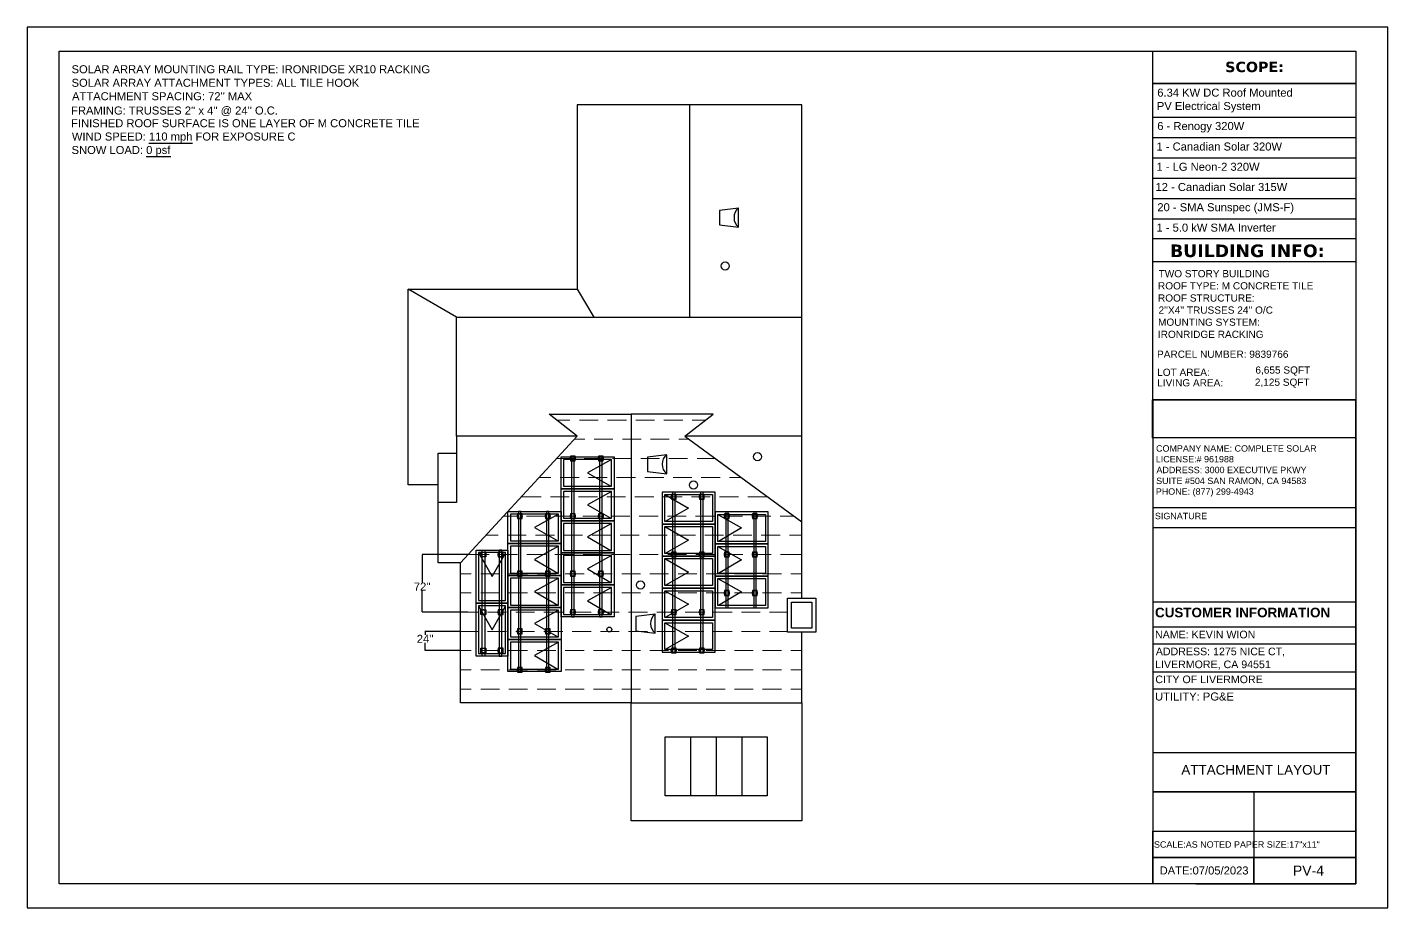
# Model space of a CAD drawing. Header units: inches. Extents: x 347 to 7477, y 1065 to 7514.
# Drawn here: x 412 to 2112, y 4805 to 5905 of the extents above; entities that cross this region are included whole.
import ezdxf

# ---------------------------------------------------------------- set-up
doc = ezdxf.new("R2010")
doc.units = ezdxf.units.IN
doc.header["$MEASUREMENT"] = 0
doc.layers.add('PDF5_0', color=7, linetype='Continuous', true_color=0x636466)
doc.layers.add('PDF5_PDF_Geometry', color=7, linetype='Continuous')
doc.layers.add('PDF5_Text', color=7, linetype='Continuous')
doc.styles.add('PDF Arial', font='arial.ttf')
doc.styles.add('PDF Arial Bold', font='arialbd.ttf')
doc.styles.add('PDF Verdana Bold', font='verdanab.ttf')
picture_1 = doc.add_image_def('image4.png', size_in_pixel=(45, 240))

msp = doc.modelspace()

# ---------------------------------------------------------------- linework, layer by layer
at = {"layer": 'PDF5_0', "color": 7, "lineweight": 25}
for points in [[(412.1, 5904.9), (412.1, 4804.9), (2111.9, 4804.9), (2111.9, 5904.9)], [(2072, 5834.4), (1818.5, 5834.4)], [(2072, 5834.4), (2072, 5640.4), (1818.5, 5640.4), (1818.5, 5834.4)], [(1300.9, 5655), (1300.9, 5679), (1276.8, 5676.1), (1276.8, 5657.9)], [(1818.5, 5392), (1818.5, 5439.6), (2072, 5439.6), (2072, 5392)], [(1211.1, 5347), (1211.1, 5370.9), (1187.1, 5368), (1187.1, 5349.9)], [(1361.8, 5191.6), (1397.2, 5191.6), (1397.2, 5149.2), (1361.8, 5149.2)], [(1366.8, 5186.6), (1392.2, 5186.6), (1392.2, 5154.2), (1366.8, 5154.2)], [(1196.6, 5147.9), (1196.6, 5171.9), (1172.6, 5168.9), (1172.6, 5150.8)], [(1208.9, 5018.4), (1336.5, 5018.4), (1336.5, 4944.7), (1208.9, 4944.7)]]:
    msp.add_lwpolyline(points, close=True, dxfattribs=at)
for points in [[(1818.5, 5439.6), (1818.5, 5874.9)], [(1818.5, 5792.4), (2072, 5792.4)], [(1818.5, 5767.1), (2072, 5767.1)], [(564.1, 5760.2), (618.5, 5760.2)], [(560.5, 5743.3), (591.3, 5743.3)], [(1818.5, 5741.7), (2072, 5741.7)], [(1818.5, 5716.4), (2072, 5716.4)], [(1818.5, 5691.1), (2072, 5691.1)], [(1818.5, 5665.7), (2072, 5665.7)], [(1818.5, 5612.1), (2072, 5612.1)], [(1818.6, 5305.1), (2072, 5305.1)], [(1818.6, 5280.1), (2072, 5280.1)], [(962.6, 5246.2), (905.4, 5246.2)], [(905.6, 5245.7), (905.6, 5211.2)], [(905.6, 5174.7), (905.6, 5201)], [(962.6, 5174.2), (905.4, 5174.2)], [(953.2, 5150.2), (908.9, 5150.2)], [(909.1, 5149.7), (909.1, 5146)], [(909.1, 5126.7), (909.1, 5135.8)], [(953.2, 5126.2), (908.9, 5126.2)], [(1240.9, 5018.4), (1240.9, 4944.7)], [(1272.8, 5018.4), (1272.8, 4944.7)], [(1304.7, 5018.4), (1304.7, 4944.7)]]:
    msp.add_lwpolyline(points, dxfattribs=at)
at = {"layer": 'PDF5_0', "color": 7, "lineweight": 30}
for points in [[(948.6, 5393.9), (948.6, 5542.5), (1379.7, 5542.5), (1379.7, 5807.8), (1099, 5807.8), (1099, 5577.8)], [(1239.3, 5807.8), (1239.3, 5542.5)], [(925.3, 5333.4), (888, 5333.4), (888, 5577.8), (1099, 5577.8), (1120.1, 5542.5)], [(948.6, 5542.5), (888, 5577.8)], [(1379.7, 5191.6), (1379.7, 5542.5)], [(1379.7, 5061.1), (1379.7, 4913.7), (1166.5, 4913.7), (1166.5, 5061.1), (953.2, 5061.1), (953.2, 5236), (1099.3, 5393.9), (1064, 5421.4), (1166.5, 5421.4)], [(1379.7, 5393.9), (1233.7, 5393.9), (1268.9, 5421.4), (1166.5, 5421.4), (1166.5, 5061.1), (1379.7, 5061.1), (1379.7, 5149.2)], [(1099.3, 5393.9), (948.6, 5393.9), (948.6, 5311.3), (925.3, 5311.3)], [(1233.7, 5393.9), (1379.7, 5286.9)], [(953.2, 5236), (925.3, 5236), (925.3, 5372.7), (948.6, 5372.7)]]:
    msp.add_lwpolyline(points, dxfattribs=at)
at = {"layer": 'PDF5_0', "lineweight": 20}
for points in [[(1090.1, 5414.2), (1073.3, 5414.2)], [(1125.4, 5414.2), (1101.9, 5414.2)], [(1160.6, 5414.2), (1137.2, 5414.2)], [(1195.8, 5414.2), (1172.4, 5414.2)], [(1231.1, 5414.2), (1207.5, 5414.2)], [(1259.7, 5414.2), (1242.8, 5414.2)], [(1108.6, 5390.2), (1095.8, 5390.2)], [(1143.8, 5390.2), (1120.4, 5390.2)], [(1179, 5390.2), (1155.6, 5390.2)], [(1214.3, 5390.2), (1190.8, 5390.2)], [(1238.8, 5390.2), (1226.1, 5390.2)], [(1096.3, 5366.2), (1073.7, 5366.2)], [(1131.5, 5366.2), (1108, 5366.2)], [(1166.8, 5366.2), (1143.2, 5366.2)], [(1202, 5366.2), (1178.5, 5366.2)], [(1237.1, 5366.2), (1213.7, 5366.2)], [(1271.6, 5366.2), (1249, 5366.2)], [(1066.3, 5342.2), (1051.4, 5342.2)], [(1101.6, 5342.2), (1078, 5342.2)], [(1136.8, 5342.2), (1113.3, 5342.2)], [(1172, 5342.2), (1148.5, 5342.2)], [(1207.3, 5342.2), (1183.7, 5342.2)], [(1242.5, 5342.2), (1219, 5342.2)], [(1277.7, 5342.2), (1254.2, 5342.2)], [(1304.4, 5342.2), (1289.5, 5342.2)], [(1054, 5318.2), (1029.3, 5318.2)], [(1089.2, 5318.2), (1065.8, 5318.2)], [(1124.4, 5318.2), (1101, 5318.2)], [(1159.7, 5318.2), (1136.2, 5318.2)], [(1194.9, 5318.2), (1171.4, 5318.2)], [(1230.2, 5318.2), (1206.6, 5318.2)], [(1265.4, 5318.2), (1241.9, 5318.2)], [(1300.6, 5318.2), (1277.1, 5318.2)], [(1337.1, 5318.2), (1312.3, 5318.2)], [(1024.1, 5294.2), (1007.1, 5294.2)], [(1059.3, 5294.2), (1035.8, 5294.2)], [(1094.6, 5294.2), (1071, 5294.2)], [(1129.8, 5294.2), (1106.3, 5294.2)], [(1164.9, 5294.2), (1141.5, 5294.2)], [(1200.2, 5294.2), (1176.8, 5294.2)], [(1235.4, 5294.2), (1212, 5294.2)], [(1270.7, 5294.2), (1247.2, 5294.2)], [(1305.9, 5294.2), (1282.5, 5294.2)], [(1341.1, 5294.2), (1317.7, 5294.2)], [(1369.9, 5294.2), (1352.9, 5294.2)], [(1000.3, 5270.2), (984.9, 5270.2)], [(1035.5, 5270.2), (1012, 5270.2)], [(1070.8, 5270.2), (1047.2, 5270.2)], [(1106, 5270.2), (1082.5, 5270.2)], [(1141.2, 5270.2), (1117.7, 5270.2)], [(1176.5, 5270.2), (1153, 5270.2)], [(1211.7, 5270.2), (1188.2, 5270.2)], [(1247, 5270.2), (1223.4, 5270.2)], [(1282.1, 5270.2), (1258.7, 5270.2)], [(1317.3, 5270.2), (1293.9, 5270.2)], [(1352.6, 5270.2), (1329.1, 5270.2)], [(1379.7, 5270.2), (1364.4, 5270.2)], [(989.2, 5246.2), (962.7, 5246.2)], [(1024.5, 5246.2), (1000.9, 5246.2)], [(1059.7, 5246.2), (1036.2, 5246.2)], [(1094.9, 5246.2), (1071.4, 5246.2)], [(1130.2, 5246.2), (1106.6, 5246.2)], [(1165.4, 5246.2), (1141.9, 5246.2)], [(1200.5, 5246.2), (1177.1, 5246.2)], [(1235.8, 5246.2), (1212.4, 5246.2)], [(1271, 5246.2), (1247.6, 5246.2)], [(1306.3, 5246.2), (1282.8, 5246.2)], [(1341.5, 5246.2), (1318.1, 5246.2)], [(1379.7, 5246.2), (1353.3, 5246.2)], [(966.9, 5222.2), (953.2, 5222.2)], [(1002, 5222.2), (978.6, 5222.2)], [(1037.3, 5222.2), (1013.8, 5222.2)], [(1072.5, 5222.2), (1049.1, 5222.2)], [(1107.7, 5222.2), (1084.3, 5222.2)], [(1143, 5222.2), (1119.5, 5222.2)], [(1178.2, 5222.2), (1154.8, 5222.2)], [(1213.4, 5222.2), (1190, 5222.2)], [(1248.7, 5222.2), (1225.2, 5222.2)], [(1283.9, 5222.2), (1260.4, 5222.2)], [(1319.2, 5222.2), (1295.6, 5222.2)], [(1354.4, 5222.2), (1330.9, 5222.2)], [(1379.7, 5222.2), (1366.1, 5222.2)], [(966.9, 5198.2), (953.2, 5198.2)], [(1002, 5198.2), (978.6, 5198.2)], [(1037.3, 5198.2), (1013.8, 5198.2)], [(1072.5, 5198.2), (1049.1, 5198.2)], [(1107.7, 5198.2), (1084.3, 5198.2)], [(1143, 5198.2), (1119.5, 5198.2)], [(1178.2, 5198.2), (1154.8, 5198.2)], [(1213.4, 5198.2), (1190, 5198.2)], [(1248.7, 5198.2), (1225.2, 5198.2)], [(1283.9, 5198.2), (1260.4, 5198.2)], [(1319.2, 5198.2), (1295.6, 5198.2)], [(1354.4, 5198.2), (1330.9, 5198.2)], [(1379.7, 5198.2), (1366.1, 5198.2)], [(975.5, 5174.2), (953.2, 5174.2)], [(1010.7, 5174.2), (987.2, 5174.2)], [(1046, 5174.2), (1022.5, 5174.2)], [(1081.2, 5174.2), (1057.7, 5174.2)], [(1116.5, 5174.2), (1092.9, 5174.2)], [(1151.7, 5174.2), (1128.2, 5174.2)], [(1186.9, 5174.2), (1163.4, 5174.2)], [(1222.2, 5174.2), (1198.6, 5174.2)], [(1257.4, 5174.2), (1233.9, 5174.2)], [(1292.6, 5174.2), (1269.1, 5174.2)], [(1327.8, 5174.2), (1304.4, 5174.2)], [(1361.8, 5174.2), (1339.6, 5174.2)], [(975.5, 5150.2), (953.2, 5150.2)], [(1010.7, 5150.2), (987.2, 5150.2)], [(1046, 5150.2), (1022.5, 5150.2)], [(1081.2, 5150.2), (1057.7, 5150.2)], [(1116.5, 5150.2), (1092.9, 5150.2)], [(1151.7, 5150.2), (1128.2, 5150.2)], [(1186.9, 5150.2), (1163.4, 5150.2)], [(1222.2, 5150.2), (1198.6, 5150.2)], [(1257.4, 5150.2), (1233.9, 5150.2)], [(1292.6, 5150.2), (1269.1, 5150.2)], [(1327.8, 5150.2), (1304.4, 5150.2)], [(1361.8, 5150.2), (1339.6, 5150.2)], [(966.9, 5126.2), (953.2, 5126.2)], [(1002, 5126.2), (978.6, 5126.2)], [(1037.3, 5126.2), (1013.8, 5126.2)], [(1072.5, 5126.2), (1049.1, 5126.2)], [(1107.7, 5126.2), (1084.3, 5126.2)], [(1143, 5126.2), (1119.5, 5126.2)], [(1178.2, 5126.2), (1154.8, 5126.2)], [(1213.4, 5126.2), (1190, 5126.2)], [(1248.7, 5126.2), (1225.2, 5126.2)], [(1283.9, 5126.2), (1260.4, 5126.2)], [(1319.2, 5126.2), (1295.6, 5126.2)], [(1354.4, 5126.2), (1330.9, 5126.2)], [(1379.7, 5126.2), (1366.1, 5126.2)], [(966.9, 5102.2), (953.2, 5102.2)], [(1002, 5102.2), (978.6, 5102.2)], [(1037.3, 5102.2), (1013.8, 5102.2)], [(1072.5, 5102.2), (1049.1, 5102.2)], [(1107.7, 5102.2), (1084.3, 5102.2)], [(1143, 5102.2), (1119.5, 5102.2)], [(1178.2, 5102.2), (1154.8, 5102.2)], [(1213.4, 5102.2), (1190, 5102.2)], [(1248.7, 5102.2), (1225.2, 5102.2)], [(1283.9, 5102.2), (1260.4, 5102.2)], [(1319.2, 5102.2), (1295.6, 5102.2)], [(1354.4, 5102.2), (1330.9, 5102.2)], [(1379.7, 5102.2), (1366.1, 5102.2)], [(966.9, 5078.2), (953.2, 5078.2)], [(1002, 5078.2), (978.6, 5078.2)], [(1037.3, 5078.2), (1013.8, 5078.2)], [(1072.5, 5078.2), (1049.1, 5078.2)], [(1107.7, 5078.2), (1084.3, 5078.2)], [(1143, 5078.2), (1119.5, 5078.2)], [(1178.2, 5078.2), (1154.8, 5078.2)], [(1213.4, 5078.2), (1190, 5078.2)], [(1248.7, 5078.2), (1225.2, 5078.2)], [(1283.9, 5078.2), (1260.4, 5078.2)], [(1319.2, 5078.2), (1295.6, 5078.2)], [(1354.4, 5078.2), (1330.9, 5078.2)], [(1379.7, 5078.2), (1366.1, 5078.2)]]:
    msp.add_lwpolyline(points, dxfattribs=at)
at = {"layer": 'PDF5_0', "color": 5, "lineweight": 25}
for points in [[(1079, 5328.2), (1079, 5368.2), (1145.3, 5368.2), (1145.3, 5328.2)], [(1142.2, 5331.4), (1142.2, 5365), (1082.2, 5365), (1082.2, 5331.4)], [(1079, 5288.2), (1079, 5328.2), (1145.3, 5328.2), (1145.3, 5288.2)], [(1142.2, 5291.5), (1142.2, 5325.1), (1082.2, 5325.1), (1082.2, 5291.5)], [(1271.5, 5284.2), (1271.5, 5324.2), (1205.2, 5324.2), (1205.2, 5284.2)], [(1208.5, 5287.5), (1208.5, 5321.1), (1268.3, 5321.1), (1268.3, 5287.5)], [(1012.7, 5259.9), (1012.7, 5299.9), (1079, 5299.9), (1079, 5259.9)], [(1075.9, 5263.1), (1075.9, 5296.7), (1015.9, 5296.7), (1015.9, 5263.1)], [(1079, 5248.2), (1079, 5288.2), (1145.3, 5288.2), (1145.3, 5248.2)], [(1337.8, 5259.4), (1337.8, 5299.4), (1271.5, 5299.4), (1271.5, 5259.4)], [(1274.7, 5262.6), (1274.7, 5296.2), (1334.6, 5296.2), (1334.6, 5262.6)], [(1142.2, 5251.4), (1142.2, 5285), (1082.2, 5285), (1082.2, 5251.4)], [(1271.5, 5244.2), (1271.5, 5284.2), (1205.2, 5284.2), (1205.2, 5244.2)], [(1208.5, 5247.4), (1208.5, 5281), (1268.3, 5281), (1268.3, 5247.4)], [(1012.7, 5219.9), (1012.7, 5259.9), (1079, 5259.9), (1079, 5219.9)], [(1075.9, 5223.1), (1075.9, 5256.7), (1015.9, 5256.7), (1015.9, 5223.1)], [(1337.8, 5219.3), (1337.8, 5259.4), (1271.5, 5259.4), (1271.5, 5219.3)], [(1274.7, 5222.6), (1274.7, 5256.1), (1334.6, 5256.1), (1334.6, 5222.6)], [(1012.7, 5185.5), (972.8, 5185.5), (972.8, 5251.8), (1012.7, 5251.8)], [(1009.6, 5248.6), (976, 5248.6), (976, 5188.7), (1009.6, 5188.7)], [(1079, 5208.3), (1079, 5248.2), (1145.3, 5248.2), (1145.3, 5208.3)], [(1142.2, 5211.4), (1142.2, 5245.1), (1082.2, 5245.1), (1082.2, 5211.4)], [(1271.5, 5204.3), (1271.5, 5244.2), (1205.2, 5244.2), (1205.2, 5204.3)], [(1208.5, 5207.5), (1208.5, 5241.1), (1268.3, 5241.1), (1268.3, 5207.5)], [(1012.7, 5179.9), (1012.7, 5219.9), (1079, 5219.9), (1079, 5179.9)], [(1337.8, 5179.4), (1337.8, 5219.3), (1271.5, 5219.3), (1271.5, 5179.4)], [(1075.9, 5183.1), (1075.9, 5216.7), (1015.9, 5216.7), (1015.9, 5183.1)], [(1079, 5168.2), (1079, 5208.3), (1145.3, 5208.3), (1145.3, 5168.2)], [(1142.2, 5171.4), (1142.2, 5205), (1082.2, 5205), (1082.2, 5171.4)], [(1271.5, 5164.2), (1271.5, 5204.3), (1205.2, 5204.3), (1205.2, 5164.2)], [(1274.7, 5182.6), (1274.7, 5216.2), (1334.6, 5216.2), (1334.6, 5182.6)], [(1012.7, 5119.2), (972.8, 5119.2), (972.8, 5185.5), (1012.7, 5185.5)], [(1208.5, 5167.4), (1208.5, 5201), (1268.3, 5201), (1268.3, 5167.4)], [(1009.6, 5182.3), (976, 5182.3), (976, 5122.4), (1009.6, 5122.4)], [(1012.7, 5139.9), (1012.7, 5179.9), (1079, 5179.9), (1079, 5139.9)], [(1075.9, 5143.2), (1075.9, 5176.7), (1015.9, 5176.7), (1015.9, 5143.2)], [(1271.5, 5124.3), (1271.5, 5164.2), (1205.2, 5164.2), (1205.2, 5124.3)], [(1208.5, 5127.4), (1208.5, 5161), (1268.3, 5161), (1268.3, 5127.4)], [(1012.7, 5099.9), (1012.7, 5139.9), (1079, 5139.9), (1079, 5099.9)], [(1075.9, 5103.1), (1075.9, 5136.7), (1015.9, 5136.7), (1015.9, 5103.1)]]:
    msp.add_lwpolyline(points, close=True, dxfattribs=at)
at = {"layer": 'PDF5_0', "color": 1, "lineweight": 25}
for points in [[(1090.7, 5369.2), (1090.7, 5363.2), (1096.7, 5363.2), (1096.7, 5369.2)], [(1125.7, 5369.2), (1125.7, 5363.2), (1131.7, 5363.2), (1131.7, 5369.2)], [(1216.9, 5321.2), (1216.9, 5315.2), (1222.9, 5315.2), (1222.9, 5321.2)], [(1251.9, 5321.2), (1251.9, 5315.2), (1257.9, 5315.2), (1257.9, 5321.2)], [(1024.5, 5297.2), (1024.5, 5291.2), (1030.4, 5291.2), (1030.4, 5297.2)], [(1059.4, 5297.2), (1059.4, 5291.2), (1065.4, 5291.2), (1065.4, 5297.2)], [(1090.7, 5297.2), (1090.7, 5291.2), (1096.7, 5291.2), (1096.7, 5297.2)], [(1125.7, 5297.2), (1125.7, 5291.2), (1131.7, 5291.2), (1131.7, 5297.2)], [(1283.2, 5297.2), (1283.2, 5291.2), (1289.2, 5291.2), (1289.2, 5297.2)], [(1318.2, 5297.2), (1318.2, 5291.2), (1324.2, 5291.2), (1324.2, 5297.2)], [(985, 5249.2), (985, 5243.2), (979, 5243.2), (979, 5249.2)], [(1000.5, 5249.2), (1000.5, 5243.2), (1006.5, 5243.2), (1006.5, 5249.2)], [(1216.9, 5249.2), (1216.9, 5243.2), (1222.9, 5243.2), (1222.9, 5249.2)], [(1251.9, 5249.2), (1251.9, 5243.2), (1257.9, 5243.2), (1257.9, 5249.2)], [(1283.2, 5249.2), (1283.2, 5243.2), (1289.2, 5243.2), (1289.2, 5249.2)], [(1318.2, 5249.2), (1318.2, 5243.2), (1324.2, 5243.2), (1324.2, 5249.2)], [(1024.5, 5225.2), (1024.5, 5219.2), (1030.4, 5219.2), (1030.4, 5225.2)], [(1059.4, 5225.2), (1059.4, 5219.2), (1065.4, 5219.2), (1065.4, 5225.2)], [(1090.7, 5225.2), (1090.7, 5219.2), (1096.7, 5219.2), (1096.7, 5225.2)], [(1125.7, 5225.2), (1125.7, 5219.2), (1131.7, 5219.2), (1131.7, 5225.2)], [(1283.2, 5201.2), (1283.2, 5195.2), (1289.2, 5195.2), (1289.2, 5201.2)], [(1318.2, 5201.2), (1318.2, 5195.2), (1324.2, 5195.2), (1324.2, 5201.2)], [(985, 5177.2), (985, 5171.2), (979, 5171.2), (979, 5177.2)], [(1000.5, 5177.2), (1000.5, 5171.2), (1006.5, 5171.2), (1006.5, 5177.2)], [(1090.7, 5177.2), (1090.7, 5171.2), (1096.7, 5171.2), (1096.7, 5177.2)], [(1125.7, 5177.2), (1125.7, 5171.2), (1131.7, 5171.2), (1131.7, 5177.2)], [(1216.9, 5177.2), (1216.9, 5171.2), (1222.9, 5171.2), (1222.9, 5177.2)], [(1251.9, 5177.2), (1251.9, 5171.2), (1257.9, 5171.2), (1257.9, 5177.2)], [(1024.5, 5153.2), (1024.5, 5147.2), (1030.4, 5147.2), (1030.4, 5153.2)], [(1059.4, 5153.2), (1059.4, 5147.2), (1065.4, 5147.2), (1065.4, 5153.2)], [(985, 5129.2), (985, 5123.2), (979, 5123.2), (979, 5129.2)], [(1000.5, 5129.2), (1000.5, 5123.2), (1006.5, 5123.2), (1006.5, 5129.2)], [(1216.9, 5129.2), (1216.9, 5123.2), (1222.9, 5123.2), (1222.9, 5129.2)], [(1251.9, 5129.2), (1251.9, 5123.2), (1257.9, 5123.2), (1257.9, 5129.2)], [(1024.5, 5105.2), (1024.5, 5099.2), (1030.4, 5099.2), (1030.4, 5105.2)], [(1059.4, 5105.2), (1059.4, 5099.2), (1065.4, 5099.2), (1065.4, 5105.2)]]:
    msp.add_lwpolyline(points, close=True, dxfattribs=at)
at = {"layer": 'PDF5_0', "color": 102, "lineweight": 25, "true_color": 0x00b82d}
for points in [[(1095.2, 5368.2), (1092.2, 5368.2), (1092.2, 5168.2), (1095.2, 5168.2)], [(1130.2, 5368.2), (1127.2, 5368.2), (1127.2, 5168.2), (1130.2, 5168.2)], [(1221.4, 5324.2), (1218.4, 5324.2), (1218.4, 5124.3), (1221.4, 5124.3)], [(1256.4, 5324.2), (1253.4, 5324.2), (1253.4, 5124.3), (1256.4, 5124.3)], [(1028.9, 5299.9), (1025.9, 5299.9), (1025.9, 5099.9), (1028.9, 5099.9)], [(1063.9, 5299.9), (1060.9, 5299.9), (1060.9, 5099.9), (1063.9, 5099.9)], [(1287.7, 5299.4), (1284.7, 5299.4), (1284.7, 5179.4), (1287.7, 5179.4)], [(1322.7, 5299.4), (1319.7, 5299.4), (1319.7, 5179.4), (1322.7, 5179.4)], [(980.6, 5251.8), (983.6, 5251.8), (983.6, 5119.2), (980.6, 5119.2)], [(1004.9, 5251.8), (1001.9, 5251.8), (1001.9, 5119.2), (1004.9, 5119.2)]]:
    msp.add_lwpolyline(points, close=True, dxfattribs=at)
at = {"layer": 'PDF5_0', "color": 5, "lineweight": 25}
for points in [[(1142.2, 5365), (1112.2, 5348.2), (1141.3, 5331.4)], [(1142.2, 5325.1), (1112.2, 5308.3), (1141.3, 5291.5)], [(1208.5, 5321.1), (1238.3, 5304.3), (1209.3, 5287.5)], [(1075.9, 5296.7), (1045.9, 5279.9), (1075, 5263.1)], [(1274.7, 5296.2), (1304.6, 5279.4), (1275.6, 5262.6)], [(1142.2, 5285), (1112.2, 5268.2), (1141.3, 5251.4)], [(1208.5, 5281), (1238.3, 5264.2), (1209.3, 5247.4)], [(1075.9, 5256.7), (1045.9, 5239.9), (1075, 5223.1)], [(1274.7, 5256.1), (1304.6, 5239.4), (1275.6, 5222.6)], [(976, 5248.6), (992.8, 5218.6), (1009.6, 5247.8)], [(1142.2, 5245.1), (1112.2, 5228.3), (1141.3, 5211.4)], [(1208.5, 5241.1), (1238.3, 5224.3), (1209.3, 5207.5)], [(1075.9, 5216.7), (1045.9, 5199.9), (1075, 5183.1)], [(1142.2, 5205), (1112.2, 5188.2), (1141.3, 5171.4)], [(1274.7, 5216.2), (1304.6, 5199.4), (1275.6, 5182.6)], [(1208.5, 5201), (1238.3, 5184.2), (1209.3, 5167.4)], [(976, 5182.3), (992.8, 5152.3), (1009.6, 5181.5)], [(1075.9, 5176.7), (1045.9, 5159.9), (1075, 5143.2)], [(1208.5, 5161), (1238.3, 5144.2), (1209.3, 5127.4)], [(1075.9, 5136.7), (1045.9, 5119.9), (1075, 5103.1)]]:
    msp.add_lwpolyline(points, dxfattribs=at)
at = {"layer": 'PDF5_0', "color": 7, "lineweight": 25}
for centre, radius in [((1284.1, 5606.6), 5.04), ((1324.5, 5368.4), 5.04), ((1244.5, 5333), 5.04), ((1178.2, 5208.1), 5.04), ((1139.4, 5152.6), 3.04)]:
    msp.add_circle(centre, radius, dxfattribs=at)
at = {"layer": 'PDF5_0', "color": 1, "lineweight": 25}
for centre in [(1093.7, 5366.2), (1128.7, 5366.2), (1219.8, 5318.2), (1254.8, 5318.2), (1027.4, 5294.2), (1062.4, 5294.2), (1093.7, 5294.2), (1128.7, 5294.2), (1286.1, 5294.2), (1321.1, 5294.2), (982, 5246.3), (1003.4, 5246.3), (1219.8, 5246.3), (1254.8, 5246.3), (1286.1, 5246.3), (1321.1, 5246.3), (1027.4, 5222.2), (1062.4, 5222.2), (1093.7, 5222.2), (1128.7, 5222.2), (1286.1, 5198.2), (1321.1, 5198.2), (982, 5174.3), (1003.4, 5174.3), (1093.7, 5174.3), (1128.7, 5174.3), (1219.8, 5174.3), (1254.8, 5174.3), (1027.4, 5150.3), (1062.4, 5150.3), (982, 5126.2), (1003.4, 5126.2), (1219.8, 5126.2), (1254.8, 5126.2), (1027.4, 5102.2), (1062.4, 5102.2)]:
    msp.add_circle(centre, 3.04, dxfattribs=at)
at = {"layer": 'PDF5_0', "color": 7, "lineweight": 25}
for centre, start, end in [((1310.7, 5667), 129.4519, 230.5481), ((1220.9, 5359), 129.4523, 230.5477), ((1206.4, 5159.9), 129.4523, 230.5479)]:
    msp.add_arc(centre, 15.6, start, end, dxfattribs=at)
at = {"layer": 'PDF5_0', "color": 7, "transparency": 33554559}
for points in [[(905.5, 5245.7), (905.7, 5245.7), (905.6, 5246.2)], [(905.5, 5174.7), (905.7, 5174.7), (905.6, 5174.2)], [(909, 5149.7), (909.2, 5149.7), (909.1, 5150.2)], [(909, 5126.7), (909.2, 5126.7), (909.1, 5126.2)]]:
    msp.add_solid(points, dxfattribs=at)
at = {"layer": 'PDF5_PDF_Geometry', "lineweight": 25}
for points in [[(2072, 5874.9), (2072, 4834.9), (452, 4834.9), (452, 5874.9), (2072, 5874.9), (2072, 4834.9), (1818.5, 4834.9), (1818.5, 4867.7), (2072, 4867.7), (1818.5, 4867.7), (1818.5, 4900.7), (2072, 4900.7)], [(2072, 5357), (2072, 4900.7), (2072, 4867.7), (2072, 4834.9), (2072, 5439.6), (1818.5, 5439.6), (1818.5, 4834.9)], [(1818.5, 5187), (2072, 5187)], [(1818.5, 5155.7), (2072, 5155.7)], [(1818.5, 5134.6), (2072, 5134.6)], [(1818.5, 5099.7), (2072, 5099.7)], [(1818.5, 5078.6), (2072, 5078.6)], [(1818.5, 4999), (2072, 4999)], [(1822, 4949.9), (2072, 4949.9), (1818.5, 4949.9), (2072, 4949.9), (1944.4, 4949.9), (1944.4, 4900.7), (2072, 4900.7), (2072, 4949.9)], [(1944.4, 4900.7), (1944.4, 4867.7), (1944.4, 4834.9)]]:
    msp.add_lwpolyline(points, dxfattribs=at)
msp.add_lwpolyline([(2072, 4867.7), (2072, 4834.9), (1944.4, 4834.9), (1944.4, 4867.7)], close=True, dxfattribs=at)
at = {"layer": 'PDF5_PDF_Geometry', "color": 251, "lineweight": 25, "true_color": 0x525252}
msp.add_lwpolyline([(1872.1, 4834.9), (2072, 4834.9)], dxfattribs=at)

# ---------------------------------------------------------------- texts
at = {"layer": 'PDF5_Text', "attachment_point": 7}
for s, insert, char_height, style in [('SOLAR ARRAY MOUNTING RAIL TYPE: IRONRIDGE XR10 RACKING', (467.5, 5847.2), 10, 'PDF Arial'), ('SCOPE:', (1908.7, 5848.5), 13, 'PDF Verdana Bold'), ('SOLAR ARRAY ATTACHMENT TYPES: ALL TILE HOOK', (467.5, 5830.3), 10, 'PDF Arial'), ("ATTACHMENT SPACING: 72'' MAX", (468.1, 5813.5), 10, 'PDF Arial'), ('6.34 KW DC Roof Mounted', (1823.9, 5818), 10, 'PDF Arial'), ("FRAMING: TRUSSES 2'' x 4'' @ 24'' O.C.", (466.9, 5793.8), 10, 'PDF Arial'), ('PV Electrical System', (1823.4, 5798.4), 10, 'PDF Arial'), ('FINISHED ROOF SURFACE IS ONE LAYER OF M CONCRETE TILE', (466.9, 5779.8), 10, 'PDF Arial'), ('6 - Renogy 320W', (1823.9, 5773.4), 10, 'PDF Arial'), ('WIND SPEED: 110 mph FOR EXPOSURE C', (467.9, 5760.3), 10, 'PDF Arial'), ('SNOW LOAD: 0 psf', (467.5, 5743.5), 10, 'PDF Arial'), ('1 - Canadian Solar 320W', (1822.9, 5750.7), 10, 'PDF Arial'), ('1 - LG Neon-2 320W', (1822.9, 5725.4), 10, 'PDF Arial'), ('12 - Canadian Solar 315W', (1821.7, 5700.1), 10, 'PDF Arial'), ('20 - SMA Sunspec (JMS-F)', (1824, 5672), 10, 'PDF Arial'), ('1 - 5.0 kW SMA Inverter', (1822.9, 5649.4), 10, 'PDF Arial'), ('BUILDING INFO:', (1839.9, 5617.4), 15.749, 'PDF Verdana Bold'), ('TWO STORY BUILDING', (1825.6, 5592.4), 9, 'PDF Arial'), ('ROOF TYPE: M CONCRETE TILE', (1824.8, 5577.2), 9, 'PDF Arial'), ('ROOF STRUCTURE:', (1824.8, 5562), 9, 'PDF Arial'), ("2''X4'' TRUSSES 24'' O/C", (1825.5, 5546.9), 9, 'PDF Arial'), ('IRONRIDGE RACKING', (1824.7, 5516.6), 9, 'PDF Arial'), ('MOUNTING SYSTEM:', (1824.9, 5531.8), 9, 'PDF Arial'), ('PARCEL NUMBER: 9839766', (1823.6, 5491.8), 9, 'PDF Arial'), ('LOT AREA:', (1823.8, 5469.2), 9, 'PDF Arial'), ('6,655 SQFT', (1946.5, 5469.7), 9, 'PDF Arial'), ('LIVING AREA:', (1823.8, 5456.1), 9, 'PDF Arial'), ('2,125 SQFT', (1945.8, 5454.5), 9, 'PDF Arial'), ('COMPANY NAME: COMPLETE SOLAR', (1822.4, 5374.6), 8, 'PDF Arial'), ('LICENSE:# 961988', (1822.1, 5361.2), 8, 'PDF Arial'), ('ADDRESS: 3000 EXECUTIVE PKWY', (1822.9, 5347.7), 8, 'PDF Arial'), ('SUITE #504 SAN RAMON, CA 94583', (1822.5, 5332.7), 8, 'PDF Arial'), ('PHONE: (877) 299-4943', (1822.1, 5318.5), 8, 'PDF Arial'), ('SIGNATURE', (1821, 5290.2), 8, 'PDF Arial'), ("72''", (895.1, 5201.1), 10, 'PDF Arial'), ('CUSTOMER INFORMATION', (1821.1, 5167.6), 12, 'PDF Arial Bold'), ('NAME: KEVIN WION', (1821.1, 5141.4), 9.5, 'PDF Arial'), ("24''", (898.8, 5135.9), 10, 'PDF Arial'), ('ADDRESS: 1275 NICE CT,', (1822.1, 5118.6), 9.5, 'PDF Arial'), ('LIVERMORE, CA 94551', (1821.2, 5102.5), 9.5, 'PDF Arial'), ('CITY OF LIVERMORE', (1821.5, 5085.4), 9.5, 'PDF Arial'), ('UTILITY: PG&E', (1821.1, 5063.7), 10, 'PDF Arial'), ('ATTACHMENT LAYOUT', (1854, 4971.1), 12, 'PDF Arial'), ('SCALE:AS NOTED PAPER SIZE:17"x11"', (1819.8, 4879.9), 8, 'PDF Arial'), ('DATE:07/05/2023', (1826.9, 4846.4), 10, 'PDF Arial'), ('PV-4', (1993.4, 4845.1), 12.5, 'PDF Arial')]:
    msp.add_mtext(s, dxfattribs=dict(at, insert=insert, char_height=char_height, style=style))

# ---------------------------------------------------------------- pictures from other files: only their frames are drawn
at = {"layer": 'PDF5_0', "color": 7, "lineweight": 0}
image = msp.add_image(picture_1, insert=(2072, 5392), size_in_units=(47.5, 254.3), rotation=90, dxfattribs=at)
image.dxf.flags = 15

doc.saveas('drawing.dxf')
